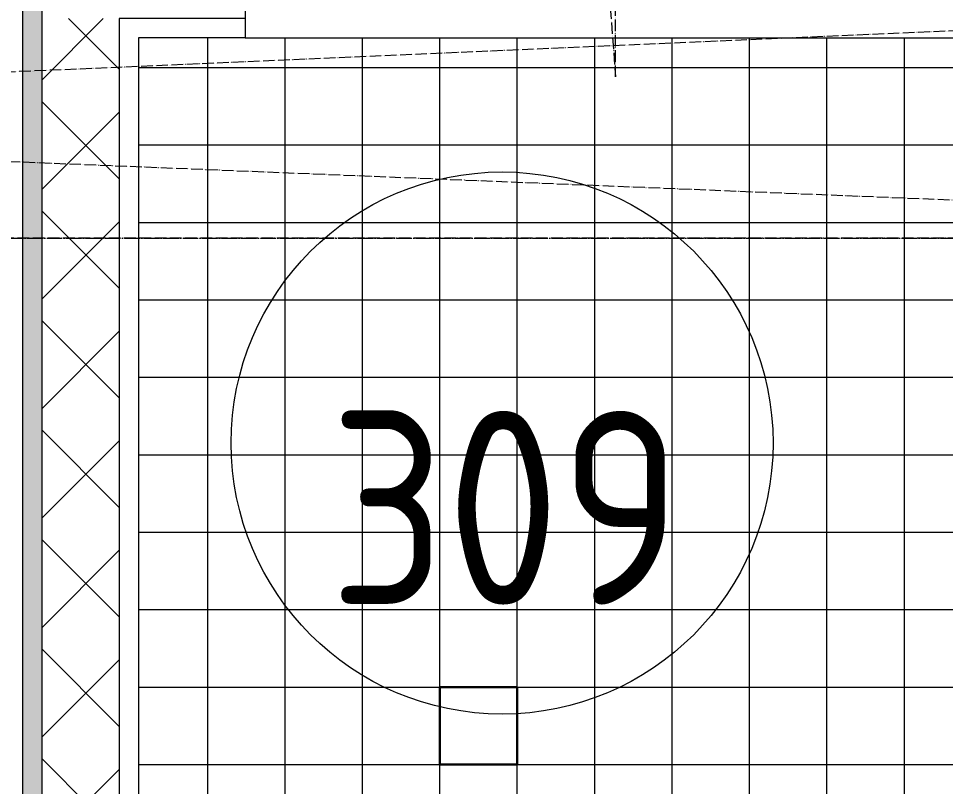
# Model space of a CAD drawing. Header units: millimetres. Extents: x -10438 to 68527, y -5058 to 44223.
# Drawn here: x 4934 to 6131, y 7587 to 8579 of the extents above; entities that cross this region are included whole.
import ezdxf

# ---------------------------------------------------------------- set-up
doc = ezdxf.new("R2010")
doc.units = ezdxf.units.MM
doc.linetypes.add('ADSK_Линия сетки', pattern=[25, 20, -2.5, 0, -2.5])
doc.linetypes.add('ADSK_Штрихпунктирная 2 точки_ш15 п1_5 п1_5 п1_5', pattern=[19.5, 15, -1.5, 0, -1.5, 0, -1.5])
doc.layers.add('Линии', color=7, linetype='Continuous', lineweight=9, true_color=0x00a600)
for name, color, linetype, lineweight in [('Марки помещений', 7, 'Continuous', 20), ('Оси', 7, 'Continuous', 9), ('Потолки штриховка', 7, 'Continuous', 9), ('Стены внутренние', 7, 'Continuous', 18), ('Стены отделка', 7, 'Continuous', 30), ('Стены штриховка', 7, 'Continuous', 9)]:
    doc.layers.add(name, color=color, linetype=linetype, lineweight=lineweight)
doc.styles.add('GOST Common_1', font='GOST_Common.ttf', dxfattribs={"width": 0.9, "height": 250})

# ---------------------------------------------------------------- blocks, each defined once
blk = doc.blocks.new('ADSK_Марка_Помещение_ОдноЗначение - Номер-159740-План потолков 3-го этажа')
at = {"layer": 'Марки помещений'}
blk.add_circle((0, 0), 3.5, dxfattribs=at)

msp = doc.modelspace()

# ---------------------------------------------------------------- hatches: boundary and pattern name
at = {"layer": 'Потолки штриховка', "lineweight": 18}
h = msp.add_hatch(dxfattribs=at)
h.set_pattern_fill('FP_55', color=256, style=0, pattern_type=2)
h.set_pattern_definition([(0, (5977.78, 7715.25), (0, -100), []), (270, (5977.78, 7715.25), (-100, -6e-15), [])])
h.paths.add_polyline_path([(5088.531, 6851.952), (6892.025, 6851.952), (6892.025, 8553.542), (5088.531, 8553.542), (5088.531, 7178.336)])
at = {"layer": 'Стены внутренние'}
h = msp.add_hatch(color=256, dxfattribs=at)
h.paths.add_polyline_path([(4963.531, 4071.057), (4963.531, 5581.56), (4938.531, 5581.56), (4938.531, 4071.057)])
h.paths.add_polyline_path([(4963.531, 6511.56), (4963.531, 8678.542), (4938.531, 8678.542), (4938.531, 6511.56)])
at = {"layer": 'Стены внутренние', "lineweight": 9, "true_color": 0x0000ff}
h = msp.add_hatch(dxfattribs=at)
h.set_pattern_fill('FP_2', color=5, style=0, pattern_type=2)
h.set_pattern_definition([(45, (0, 0), (-70.7107, 70.7107), []), (135, (0, 0), (-70.7107, -70.7107), [])])
h.paths.add_polyline_path([(4963.531, 4071.057), (5063.531, 4071.057), (5063.531, 5581.56), (4963.531, 5581.56), (4963.531, 4103.714)])
h.paths.add_polyline_path([(4963.531, 6511.56), (5063.531, 6511.56), (5063.488, 8578.542), (4963.531, 8578.542), (4963.531, 6665.899)])

# ---------------------------------------------------------------- linework, layer by layer
at = {"layer": 'Линии', "color": 7, "linetype": 'ADSK_Штрихпунктирная 2 точки_ш15 п1_5 п1_5 п1_5'}
for p, q in [((5704.835, 8503.084), (5704.835, 12493.908)), ((5404.835, 12403.783), (5704.835, 8503.084)), ((7350.56, 8615.209), (-0.435, 8295)), ((-0.435, 8595), (7350.56, 8295)), ((7350.56, 8295), (-0.435, 8295))]:
    msp.add_line(p, q, dxfattribs=at)
at = {"layer": 'Линии', "color": 5, "lineweight": 30, "true_color": 0x0000ff}
for p, q in [((5477.778, 7715.247), (5577.778, 7715.247)), ((5477.778, 7715.247), (5477.778, 7615.247)), ((5577.778, 7715.247), (5577.778, 7615.247)), ((5577.778, 7615.247), (5477.778, 7615.247))]:
    msp.add_line(p, q, dxfattribs=at)
at = {"layer": 'Оси', "linetype": 'ADSK_Линия сетки'}
msp.add_line((-9638.275, 8295), (56004.853, 8295), dxfattribs=at)
at = {"layer": 'Стены внутренние'}
msp.add_line((5226.372, 8553.542), (6156.372, 8553.542), dxfattribs=at)
at = {"layer": 'Стены отделка', "lineweight": 9}
for p, q in [((5226.372, 8715.542), (5226.372, 8553.542)), ((5226.372, 8553.542), (5088.531, 8553.542)), ((5088.531, 8553.542), (5088.531, 6851.952))]:
    msp.add_line(p, q, dxfattribs=at)
at = {"layer": 'Стены штриховка'}
for p, q in [((4938.531, 8678.542), (4938.531, 6511.56)), ((4963.531, 8678.542), (4963.531, 6511.56)), ((5226.372, 8578.542), (5063.531, 8578.542)), ((5063.531, 8578.542), (5063.531, 6511.56))]:
    msp.add_line(p, q, dxfattribs=at)

# ---------------------------------------------------------------- block references
at = {"layer": 'Марки помещений', "xscale": 99.99999999999993, "yscale": 99.99999999999993, "zscale": 99.99999999999993}
msp.add_blockref('ADSK_Марка_Помещение_ОдноЗначение - Номер-159740-План потолков 3-го этажа', (5558.169, 8030.488), dxfattribs=at)

# ---------------------------------------------------------------- texts
at = {"layer": 'Марки помещений', "lineweight": 9, "insert": (5563.112, 7946.906), "char_height": 250, "width": 488.7, "attachment_point": 5, "line_spacing_factor": 1.022766, "style": 'GOST Common_1'}
msp.add_mtext('\\pt450,900,1350,1800,2250,2700,3150,3600,4050,4500,4950,5400,5850,6300,6750,7200,7650,8100,8550,9000,9450,9900,10350,10800,11250,11700,12150,12600,13050,13500,13950,14400;309', dxfattribs=at)

doc.saveas('drawing.dxf')
